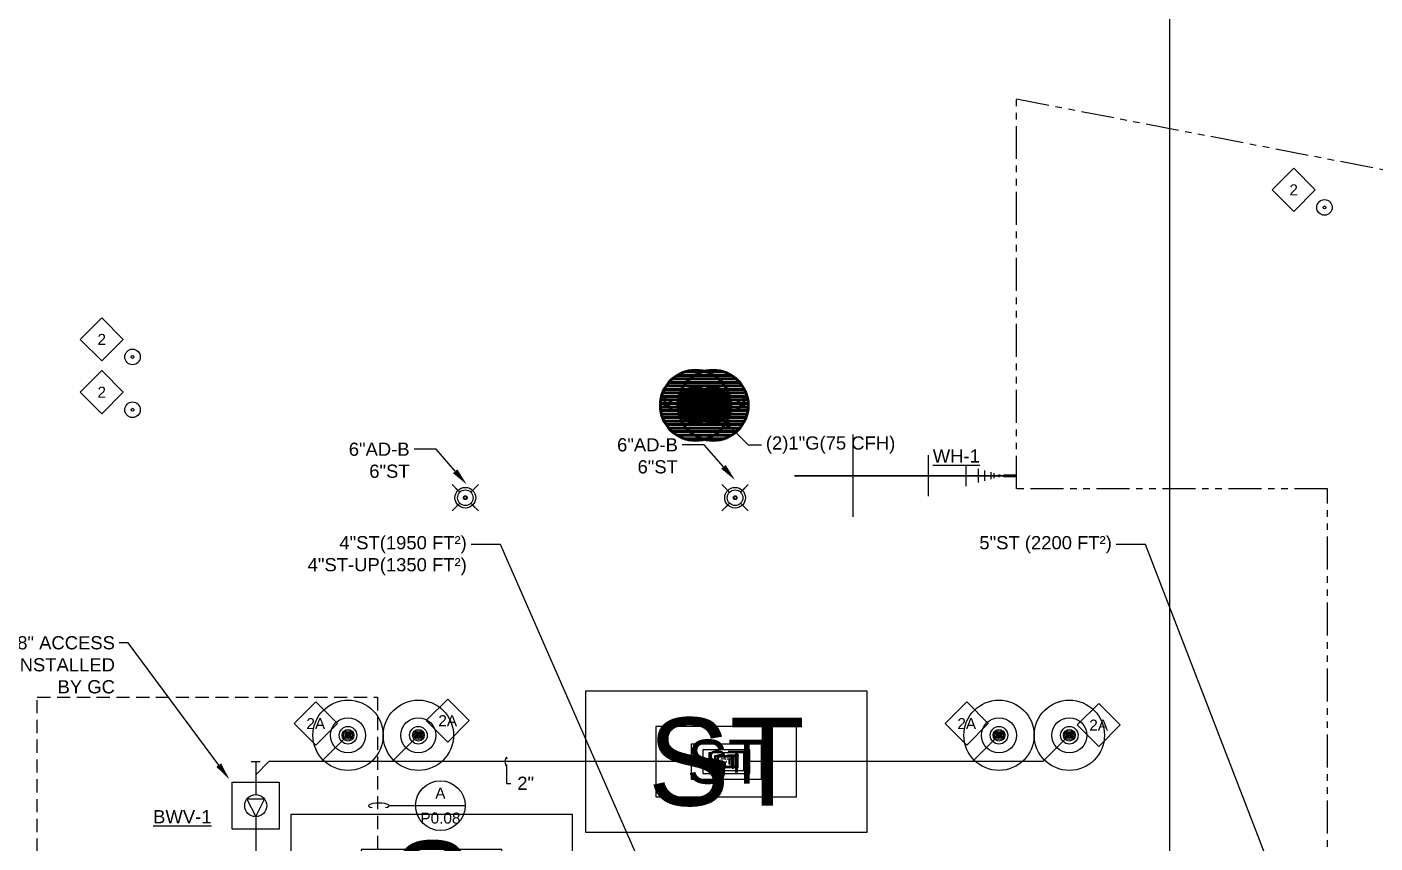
# Model space of a CAD drawing. Extents: x -3956 to 957, y -346 to 1886.
# Drawn here: x -1699 to -780, y 516 to 1073 of the extents above; entities that cross this region are included whole.
import ezdxf
from ezdxf.enums import TextEntityAlignment as Align

# ---------------------------------------------------------------- set-up
doc = ezdxf.new("R2010")
doc.units = 0
doc.header["$LTSCALE"] = 36
doc.header["$MEASUREMENT"] = 0
doc.linetypes.add('HIDDEN', pattern=[0.375, 0.25, -0.125])
doc.linetypes.add('PHANTOM2', pattern=[1.25, 0.625, -0.125, 0.125, -0.125, 0.125, -0.125])
for name, color, linetype in [('G-ANNO-TEXT', 70, 'Continuous'), ('G-ANNO-TEXT @ 96', 70, 'Continuous'), ('P-FIXT-N-N', 3, 'Continuous'), ('P-FIXT-N-N @ 1 (1)', 3, 'Continuous'), ('P-FIXT-N-N @ 1 (2)', 3, 'Continuous'), ('P-FIXT-N-N @ 12', 3, 'Continuous'), ('P-FIXT-N-N @ 128', 3, 'Continuous'), ('P-FIXT-N-N @ 16', 3, 'Continuous'), ('P-FIXT-N-N @ 192', 3, 'Continuous'), ('P-FIXT-N-N @ 2', 3, 'Continuous'), ('P-FIXT-N-N @ 24', 3, 'Continuous'), ('P-FIXT-N-N @ 384', 3, 'Continuous'), ('P-FIXT-N-N @ 4', 3, 'Continuous'), ('P-FIXT-N-N @ 48', 3, 'Continuous'), ('P-FIXT-N-N @ 64', 3, 'Continuous'), ('P-FIXT-N-N @ 768', 3, 'Continuous'), ('P-FIXT-N-N @ 8', 3, 'Continuous'), ('P-FIXT-N-N @ 96', 3, 'Continuous'), ('P-HWC-N', 2, 'Continuous'), ('P-HWC-N @ 128', 2, 'Continuous'), ('P-HWC-N @ 96', 2, 'Continuous'), ('P-STRM-N', 2, 'Continuous'), ('P-STRM-N @ 1 (1)', 2, 'Continuous'), ('P-STRM-N @ 1 (2)', 2, 'Continuous'), ('P-STRM-N @ 12', 2, 'Continuous'), ('P-STRM-N @ 128', 2, 'Continuous'), ('P-STRM-N @ 16', 2, 'Continuous'), ('P-STRM-N @ 192', 2, 'Continuous'), ('P-STRM-N @ 2', 2, 'Continuous'), ('P-STRM-N @ 24', 2, 'Continuous'), ('P-STRM-N @ 384', 2, 'Continuous'), ('P-STRM-N @ 4', 2, 'Continuous'), ('P-STRM-N @ 48', 2, 'Continuous'), ('P-STRM-N @ 64', 2, 'Continuous'), ('P-STRM-N @ 768', 2, 'Continuous'), ('P-STRM-N @ 8', 2, 'Continuous'), ('P-STRM-N @ 96', 2, 'Continuous')]:
    doc.layers.add(name, color=color, linetype=linetype)
for name, color, linetype, lineweight in [('P-CW-N', 4, 'Continuous', 60), ('P-GAS-N', 3, 'Continuous', 60), ('P-GAS-N @ 1 (1)', 3, 'Continuous', 60), ('P-GAS-N @ 1 (2)', 3, 'Continuous', 60), ('P-GAS-N @ 12', 3, 'Continuous', 60), ('P-GAS-N @ 128', 3, 'Continuous', 60), ('P-GAS-N @ 16', 3, 'Continuous', 60), ('P-GAS-N @ 192', 3, 'Continuous', 60), ('P-GAS-N @ 2', 3, 'Continuous', 60), ('P-GAS-N @ 24', 3, 'Continuous', 60), ('P-GAS-N @ 384', 3, 'Continuous', 60), ('P-GAS-N @ 4', 3, 'Continuous', 60), ('P-GAS-N @ 48', 3, 'Continuous', 60), ('P-GAS-N @ 64', 3, 'Continuous', 60), ('P-GAS-N @ 768', 3, 'Continuous', 60), ('P-GAS-N @ 8', 3, 'Continuous', 60), ('P-GAS-N @ 96', 3, 'Continuous', 60), ('P-SAN-N', 6, 'Continuous', 60), ('P-SAN-N @ 1 (1)', 6, 'Continuous', 60), ('P-SAN-N @ 1 (2)', 6, 'Continuous', 60), ('P-SAN-N @ 128', 6, 'Continuous', 60), ('P-SAN-N @ 192', 6, 'Continuous', 60), ('P-SAN-N @ 384', 6, 'Continuous', 60), ('P-SAN-N @ 48', 6, 'Continuous', 60), ('P-SAN-N @ 64', 6, 'Continuous', 60), ('P-SAN-N @ 768', 6, 'Continuous', 60), ('P-SAN-N @ 96', 6, 'Continuous', 60)]:
    doc.layers.add(name, color=color, linetype=linetype, lineweight=lineweight)
doc.styles.add('Arial', font='arial.ttf')

# ---------------------------------------------------------------- blocks, each defined once
blk = doc.blocks.new('*U70')
at = {"linetype": 'Continuous'}
for p, q in [((-0.0703, 0.0703), (-0.0391, 0.0391)), ((0.0703, 0.0703), (0.0391, 0.0391)), ((-0.0391, -0.0391), (-0.0703, -0.0703)), ((0.0391, -0.0391), (0.0703, -0.0703))]:
    blk.add_line(p, q, dxfattribs=at)
blk.add_circle((0, 0), 0.0553, dxfattribs=at)
at = {"color": 7, "linetype": 'Continuous'}
blk.add_circle((0, 0), 0.01, dxfattribs=at)
blk = doc.blocks.new('*U1436')
at = {"layer": 'P-HWC-N @ 128', "xscale": 128, "yscale": 128, "zscale": 128}
blk.add_blockref('*U70', (-1216, 751.74), dxfattribs=at)
at = {"layer": 'P-HWC-N @ 96', "xscale": 96, "yscale": 96, "zscale": 96}
blk.add_blockref('*U70', (-1216, 751.74), dxfattribs=at)
blk = doc.blocks.new('*U1437')
at = {"layer": 'P-HWC-N @ 128', "xscale": 128, "yscale": 128, "zscale": 128}
blk.add_blockref('*U70', (-1400, 751.74), dxfattribs=at)
at = {"layer": 'P-HWC-N @ 96', "xscale": 96, "yscale": 96, "zscale": 96}
blk.add_blockref('*U70', (-1400, 751.74), dxfattribs=at)
blk = doc.blocks.new('*U6')
h = blk.add_hatch()
h.set_pattern_fill('ANSI31', color=256, scale=0.025, angle=135)
edge = h.paths.add_edge_path()
edge.add_arc((0, 0), 0.0313, 0, 360)
blk.add_circle((0, 0), 0.0312)
blk = doc.blocks.new('*U1470')
at = {"layer": 'P-GAS-N @ 1 (1)', "rotation": 180}
blk.add_blockref('*U6', (-1231, 814.74), dxfattribs=at)
at = {"layer": 'P-GAS-N @ 1 (2)', "rotation": 180}
blk.add_blockref('*U6', (-1231, 814.74), dxfattribs=at)
at = {"layer": 'P-GAS-N @ 12', "xscale": 12, "yscale": 12, "zscale": 12, "rotation": 180}
blk.add_blockref('*U6', (-1231, 814.74), dxfattribs=at)
at = {"layer": 'P-GAS-N @ 128', "xscale": 128, "yscale": 128, "zscale": 128, "rotation": 180}
blk.add_blockref('*U6', (-1231, 814.74), dxfattribs=at)
at = {"layer": 'P-GAS-N @ 16', "xscale": 16, "yscale": 16, "zscale": 16, "rotation": 180}
blk.add_blockref('*U6', (-1231, 814.74), dxfattribs=at)
at = {"layer": 'P-GAS-N @ 192', "xscale": 192, "yscale": 192, "zscale": 192, "rotation": 180}
blk.add_blockref('*U6', (-1231, 814.74), dxfattribs=at)
at = {"layer": 'P-GAS-N @ 2', "xscale": 2, "yscale": 2, "zscale": 2, "rotation": 180}
blk.add_blockref('*U6', (-1231, 814.74), dxfattribs=at)
at = {"layer": 'P-GAS-N @ 24', "xscale": 24, "yscale": 24, "zscale": 24, "rotation": 180}
blk.add_blockref('*U6', (-1231, 814.74), dxfattribs=at)
at = {"layer": 'P-GAS-N @ 384', "xscale": 384, "yscale": 384, "zscale": 384, "rotation": 180}
blk.add_blockref('*U6', (-1231, 814.74), dxfattribs=at)
at = {"layer": 'P-GAS-N @ 4', "xscale": 4, "yscale": 4, "zscale": 4, "rotation": 180}
blk.add_blockref('*U6', (-1231, 814.74), dxfattribs=at)
at = {"layer": 'P-GAS-N @ 48', "xscale": 48, "yscale": 48, "zscale": 48, "rotation": 180}
blk.add_blockref('*U6', (-1231, 814.74), dxfattribs=at)
at = {"layer": 'P-GAS-N @ 64', "xscale": 64, "yscale": 64, "zscale": 64, "rotation": 180}
blk.add_blockref('*U6', (-1231, 814.74), dxfattribs=at)
at = {"layer": 'P-GAS-N @ 768', "xscale": 768, "yscale": 768, "zscale": 768, "rotation": 180}
blk.add_blockref('*U6', (-1231, 814.74), dxfattribs=at)
at = {"layer": 'P-GAS-N @ 8', "xscale": 8, "yscale": 8, "zscale": 8, "rotation": 180}
blk.add_blockref('*U6', (-1231, 814.74), dxfattribs=at)
at = {"layer": 'P-GAS-N @ 96', "xscale": 96, "yscale": 96, "zscale": 96, "rotation": 180}
blk.add_blockref('*U6', (-1231, 814.74), dxfattribs=at)
blk = doc.blocks.new('*U81')
at = {"color": 0}
for p, q in [((0.1336, 0), (0.1336, 0.0366)), ((0, 0), (0.1855, 0))]:
    blk.add_line(p, q, dxfattribs=at)
for p, q in [((0.1336, -0.0366), (0.1336, 0.0366)), ((0.1855, 0), (0, 0))]:
    blk.add_line(p, q)
blk = doc.blocks.new('*U1504')
at = {"layer": 'P-FIXT-N-N @ 1 (1)', "rotation": 180}
blk.add_blockref('*U81', (-1033, 766.74), dxfattribs=at)
at = {"layer": 'P-FIXT-N-N @ 1 (2)', "rotation": 180}
blk.add_blockref('*U81', (-1033, 766.74), dxfattribs=at)
at = {"layer": 'P-FIXT-N-N @ 12', "xscale": 12, "yscale": 12, "zscale": 12, "rotation": 180}
blk.add_blockref('*U81', (-1033, 766.74), dxfattribs=at)
at = {"layer": 'P-FIXT-N-N @ 128', "xscale": 128, "yscale": 128, "zscale": 128, "rotation": 180}
blk.add_blockref('*U81', (-1033, 766.74), dxfattribs=at)
at = {"layer": 'P-FIXT-N-N @ 16', "xscale": 16, "yscale": 16, "zscale": 16, "rotation": 180}
blk.add_blockref('*U81', (-1033, 766.74), dxfattribs=at)
at = {"layer": 'P-FIXT-N-N @ 192', "xscale": 192, "yscale": 192, "zscale": 192, "rotation": 180}
blk.add_blockref('*U81', (-1033, 766.74), dxfattribs=at)
at = {"layer": 'P-FIXT-N-N @ 2', "xscale": 2, "yscale": 2, "zscale": 2, "rotation": 180}
blk.add_blockref('*U81', (-1033, 766.74), dxfattribs=at)
at = {"layer": 'P-FIXT-N-N @ 24', "xscale": 24, "yscale": 24, "zscale": 24, "rotation": 180}
blk.add_blockref('*U81', (-1033, 766.74), dxfattribs=at)
at = {"layer": 'P-FIXT-N-N @ 384', "xscale": 384, "yscale": 384, "zscale": 384, "rotation": 180}
blk.add_blockref('*U81', (-1033, 766.74), dxfattribs=at)
at = {"layer": 'P-FIXT-N-N @ 4', "xscale": 4, "yscale": 4, "zscale": 4, "rotation": 180}
blk.add_blockref('*U81', (-1033, 766.74), dxfattribs=at)
at = {"layer": 'P-FIXT-N-N @ 48', "xscale": 48, "yscale": 48, "zscale": 48, "rotation": 180}
blk.add_blockref('*U81', (-1033, 766.74), dxfattribs=at)
at = {"layer": 'P-FIXT-N-N @ 64', "xscale": 64, "yscale": 64, "zscale": 64, "rotation": 180}
blk.add_blockref('*U81', (-1033, 766.74), dxfattribs=at)
at = {"layer": 'P-FIXT-N-N @ 768', "xscale": 768, "yscale": 768, "zscale": 768, "rotation": 180}
blk.add_blockref('*U81', (-1033, 766.74), dxfattribs=at)
at = {"layer": 'P-FIXT-N-N @ 8', "xscale": 8, "yscale": 8, "zscale": 8, "rotation": 180}
blk.add_blockref('*U81', (-1033, 766.74), dxfattribs=at)
at = {"layer": 'P-FIXT-N-N @ 96', "xscale": 96, "yscale": 96, "zscale": 96, "rotation": 180}
blk.add_blockref('*U81', (-1033, 766.74), dxfattribs=at)
blk = doc.blocks.new('*U54')
at = {"layer": 'DEFPOINTS'}
blk.add_lwpolyline([(-0.125, -0.0625), (0.125, -0.0625), (0.125, 0.0625), (-0.125, 0.0625)], close=True, dxfattribs=at)
at = {"style": 'Arial'}
blk.add_text('S', height=0.0781, dxfattribs=at).set_placement((0, 0), align=Align.MIDDLE)
blk = doc.blocks.new('*U1548')
at = {"layer": 'P-SAN-N @ 1 (1)', "linetype": 'ByBlock', "lineweight": -2}
blk.add_blockref('*U54', (-1423, 487.74), dxfattribs=at)
at = {"layer": 'P-SAN-N @ 1 (2)', "linetype": 'ByBlock', "lineweight": -2}
blk.add_blockref('*U54', (-1423, 487.74), dxfattribs=at)
at = {"layer": 'P-SAN-N @ 128', "linetype": 'ByBlock', "lineweight": -2, "xscale": 128, "yscale": 128, "zscale": 128}
blk.add_blockref('*U54', (-1423, 487.74), dxfattribs=at)
at = {"layer": 'P-SAN-N @ 192', "linetype": 'ByBlock', "lineweight": -2, "xscale": 192, "yscale": 192, "zscale": 192}
blk.add_blockref('*U54', (-1423, 487.74), dxfattribs=at)
at = {"layer": 'P-SAN-N @ 384', "linetype": 'ByBlock', "lineweight": -2, "xscale": 384, "yscale": 384, "zscale": 384}
blk.add_blockref('*U54', (-1423, 487.74), dxfattribs=at)
at = {"layer": 'P-SAN-N @ 48', "linetype": 'ByBlock', "lineweight": -2, "xscale": 48, "yscale": 48, "zscale": 48}
blk.add_blockref('*U54', (-1423, 487.74), dxfattribs=at)
at = {"layer": 'P-SAN-N @ 64', "linetype": 'ByBlock', "lineweight": -2, "xscale": 64, "yscale": 64, "zscale": 64}
blk.add_blockref('*U54', (-1423, 487.74), dxfattribs=at)
at = {"layer": 'P-SAN-N @ 768', "linetype": 'ByBlock', "lineweight": -2, "xscale": 768, "yscale": 768, "zscale": 768}
blk.add_blockref('*U54', (-1423, 487.74), dxfattribs=at)
at = {"layer": 'P-SAN-N @ 96', "linetype": 'ByBlock', "lineweight": -2, "xscale": 96, "yscale": 96, "zscale": 96}
blk.add_blockref('*U54', (-1423, 487.74), dxfattribs=at)
blk = doc.blocks.new('DRAIN')
at = {"linetype": 'Continuous'}
blk.add_circle((0, 0), 0.0553, dxfattribs=at)
at = {"color": 7, "linetype": 'Continuous'}
blk.add_circle((0, 0), 0.01, dxfattribs=at)
blk = doc.blocks.new('DIAMOND TAG')
blk.add_lwpolyline([(0, -0.1533), (0.1533, 0), (0, 0.1533), (-0.1533, 0)], close=True)
at = {"style": 'Arial'}
blk.add_attdef('XXX', text='', height=0.0781, dxfattribs=at).set_placement((0, 0), align=Align.MIDDLE)
blk = doc.blocks.new('*U7')
blk.add_circle((0, 0), 0.0312)
blk = doc.blocks.new('*U1580')
at = {"layer": 'P-STRM-N @ 1 (1)'}
blk.add_blockref('*U7', (-988, 589.74), dxfattribs=at)
at = {"layer": 'P-STRM-N @ 1 (2)'}
blk.add_blockref('*U7', (-988, 589.74), dxfattribs=at)
at = {"layer": 'P-STRM-N @ 12', "xscale": 12, "yscale": 12, "zscale": 12}
blk.add_blockref('*U7', (-988, 589.74), dxfattribs=at)
at = {"layer": 'P-STRM-N @ 128', "xscale": 128, "yscale": 128, "zscale": 128}
blk.add_blockref('*U7', (-988, 589.74), dxfattribs=at)
at = {"layer": 'P-STRM-N @ 16', "xscale": 16, "yscale": 16, "zscale": 16}
blk.add_blockref('*U7', (-988, 589.74), dxfattribs=at)
at = {"layer": 'P-STRM-N @ 192', "xscale": 192, "yscale": 192, "zscale": 192}
blk.add_blockref('*U7', (-988, 589.74), dxfattribs=at)
at = {"layer": 'P-STRM-N @ 2', "xscale": 2, "yscale": 2, "zscale": 2}
blk.add_blockref('*U7', (-988, 589.74), dxfattribs=at)
at = {"layer": 'P-STRM-N @ 24', "xscale": 24, "yscale": 24, "zscale": 24}
blk.add_blockref('*U7', (-988, 589.74), dxfattribs=at)
at = {"layer": 'P-STRM-N @ 384', "xscale": 384, "yscale": 384, "zscale": 384}
blk.add_blockref('*U7', (-988, 589.74), dxfattribs=at)
at = {"layer": 'P-STRM-N @ 4', "xscale": 4, "yscale": 4, "zscale": 4}
blk.add_blockref('*U7', (-988, 589.74), dxfattribs=at)
at = {"layer": 'P-STRM-N @ 48', "xscale": 48, "yscale": 48, "zscale": 48}
blk.add_blockref('*U7', (-988, 589.74), dxfattribs=at)
at = {"layer": 'P-STRM-N @ 64', "xscale": 64, "yscale": 64, "zscale": 64}
blk.add_blockref('*U7', (-988, 589.74), dxfattribs=at)
at = {"layer": 'P-STRM-N @ 768', "xscale": 768, "yscale": 768, "zscale": 768}
blk.add_blockref('*U7', (-988, 589.74), dxfattribs=at)
at = {"layer": 'P-STRM-N @ 8', "xscale": 8, "yscale": 8, "zscale": 8}
blk.add_blockref('*U7', (-988, 589.74), dxfattribs=at)
at = {"layer": 'P-STRM-N @ 96', "xscale": 96, "yscale": 96, "zscale": 96}
blk.add_blockref('*U7', (-988, 589.74), dxfattribs=at)
blk = doc.blocks.new('BACKWATER VALVE')
blk.add_lwpolyline([(0.078125, 0), (-0.046875, 0.0625), (-0.046875, -0.0625)], close=True)
blk.add_circle((0, 0), 0.078125)
blk = doc.blocks.new('PIPE-PLAN')
at = {"linetype": 'Continuous'}
for p, q in [((-0.09375, -0.03125), (-0.09375, 0.03125)), ((-0.09375, 0), (0, 0))]:
    blk.add_line(p, q, dxfattribs=at)
blk = doc.blocks.new('*U1581')
at = {"layer": 'P-STRM-N @ 1 (1)'}
blk.add_blockref('*U7', (-1036, 589.74), dxfattribs=at)
at = {"layer": 'P-STRM-N @ 1 (2)'}
blk.add_blockref('*U7', (-1036, 589.74), dxfattribs=at)
at = {"layer": 'P-STRM-N @ 12', "xscale": 12, "yscale": 12, "zscale": 12}
blk.add_blockref('*U7', (-1036, 589.74), dxfattribs=at)
at = {"layer": 'P-STRM-N @ 128', "xscale": 128, "yscale": 128, "zscale": 128}
blk.add_blockref('*U7', (-1036, 589.74), dxfattribs=at)
at = {"layer": 'P-STRM-N @ 16', "xscale": 16, "yscale": 16, "zscale": 16}
blk.add_blockref('*U7', (-1036, 589.74), dxfattribs=at)
at = {"layer": 'P-STRM-N @ 192', "xscale": 192, "yscale": 192, "zscale": 192}
blk.add_blockref('*U7', (-1036, 589.74), dxfattribs=at)
at = {"layer": 'P-STRM-N @ 2', "xscale": 2, "yscale": 2, "zscale": 2}
blk.add_blockref('*U7', (-1036, 589.74), dxfattribs=at)
at = {"layer": 'P-STRM-N @ 24', "xscale": 24, "yscale": 24, "zscale": 24}
blk.add_blockref('*U7', (-1036, 589.74), dxfattribs=at)
at = {"layer": 'P-STRM-N @ 384', "xscale": 384, "yscale": 384, "zscale": 384}
blk.add_blockref('*U7', (-1036, 589.74), dxfattribs=at)
at = {"layer": 'P-STRM-N @ 4', "xscale": 4, "yscale": 4, "zscale": 4}
blk.add_blockref('*U7', (-1036, 589.74), dxfattribs=at)
at = {"layer": 'P-STRM-N @ 48', "xscale": 48, "yscale": 48, "zscale": 48}
blk.add_blockref('*U7', (-1036, 589.74), dxfattribs=at)
at = {"layer": 'P-STRM-N @ 64', "xscale": 64, "yscale": 64, "zscale": 64}
blk.add_blockref('*U7', (-1036, 589.74), dxfattribs=at)
at = {"layer": 'P-STRM-N @ 768', "xscale": 768, "yscale": 768, "zscale": 768}
blk.add_blockref('*U7', (-1036, 589.74), dxfattribs=at)
at = {"layer": 'P-STRM-N @ 8', "xscale": 8, "yscale": 8, "zscale": 8}
blk.add_blockref('*U7', (-1036, 589.74), dxfattribs=at)
at = {"layer": 'P-STRM-N @ 96', "xscale": 96, "yscale": 96, "zscale": 96}
blk.add_blockref('*U7', (-1036, 589.74), dxfattribs=at)
blk = doc.blocks.new('*U1582')
at = {"layer": 'P-STRM-N @ 1 (1)'}
blk.add_blockref('*U7', (-1432, 589.74), dxfattribs=at)
at = {"layer": 'P-STRM-N @ 1 (2)'}
blk.add_blockref('*U7', (-1432, 589.74), dxfattribs=at)
at = {"layer": 'P-STRM-N @ 12', "xscale": 12, "yscale": 12, "zscale": 12}
blk.add_blockref('*U7', (-1432, 589.74), dxfattribs=at)
at = {"layer": 'P-STRM-N @ 128', "xscale": 128, "yscale": 128, "zscale": 128}
blk.add_blockref('*U7', (-1432, 589.74), dxfattribs=at)
at = {"layer": 'P-STRM-N @ 16', "xscale": 16, "yscale": 16, "zscale": 16}
blk.add_blockref('*U7', (-1432, 589.74), dxfattribs=at)
at = {"layer": 'P-STRM-N @ 192', "xscale": 192, "yscale": 192, "zscale": 192}
blk.add_blockref('*U7', (-1432, 589.74), dxfattribs=at)
at = {"layer": 'P-STRM-N @ 2', "xscale": 2, "yscale": 2, "zscale": 2}
blk.add_blockref('*U7', (-1432, 589.74), dxfattribs=at)
at = {"layer": 'P-STRM-N @ 24', "xscale": 24, "yscale": 24, "zscale": 24}
blk.add_blockref('*U7', (-1432, 589.74), dxfattribs=at)
at = {"layer": 'P-STRM-N @ 384', "xscale": 384, "yscale": 384, "zscale": 384}
blk.add_blockref('*U7', (-1432, 589.74), dxfattribs=at)
at = {"layer": 'P-STRM-N @ 4', "xscale": 4, "yscale": 4, "zscale": 4}
blk.add_blockref('*U7', (-1432, 589.74), dxfattribs=at)
at = {"layer": 'P-STRM-N @ 48', "xscale": 48, "yscale": 48, "zscale": 48}
blk.add_blockref('*U7', (-1432, 589.74), dxfattribs=at)
at = {"layer": 'P-STRM-N @ 64', "xscale": 64, "yscale": 64, "zscale": 64}
blk.add_blockref('*U7', (-1432, 589.74), dxfattribs=at)
at = {"layer": 'P-STRM-N @ 768', "xscale": 768, "yscale": 768, "zscale": 768}
blk.add_blockref('*U7', (-1432, 589.74), dxfattribs=at)
at = {"layer": 'P-STRM-N @ 8', "xscale": 8, "yscale": 8, "zscale": 8}
blk.add_blockref('*U7', (-1432, 589.74), dxfattribs=at)
at = {"layer": 'P-STRM-N @ 96', "xscale": 96, "yscale": 96, "zscale": 96}
blk.add_blockref('*U7', (-1432, 589.74), dxfattribs=at)
blk = doc.blocks.new('*U1583')
at = {"layer": 'P-STRM-N @ 1 (1)'}
blk.add_blockref('*U7', (-1480, 589.74), dxfattribs=at)
at = {"layer": 'P-STRM-N @ 1 (2)'}
blk.add_blockref('*U7', (-1480, 589.74), dxfattribs=at)
at = {"layer": 'P-STRM-N @ 12', "xscale": 12, "yscale": 12, "zscale": 12}
blk.add_blockref('*U7', (-1480, 589.74), dxfattribs=at)
at = {"layer": 'P-STRM-N @ 128', "xscale": 128, "yscale": 128, "zscale": 128}
blk.add_blockref('*U7', (-1480, 589.74), dxfattribs=at)
at = {"layer": 'P-STRM-N @ 16', "xscale": 16, "yscale": 16, "zscale": 16}
blk.add_blockref('*U7', (-1480, 589.74), dxfattribs=at)
at = {"layer": 'P-STRM-N @ 192', "xscale": 192, "yscale": 192, "zscale": 192}
blk.add_blockref('*U7', (-1480, 589.74), dxfattribs=at)
at = {"layer": 'P-STRM-N @ 2', "xscale": 2, "yscale": 2, "zscale": 2}
blk.add_blockref('*U7', (-1480, 589.74), dxfattribs=at)
at = {"layer": 'P-STRM-N @ 24', "xscale": 24, "yscale": 24, "zscale": 24}
blk.add_blockref('*U7', (-1480, 589.74), dxfattribs=at)
at = {"layer": 'P-STRM-N @ 384', "xscale": 384, "yscale": 384, "zscale": 384}
blk.add_blockref('*U7', (-1480, 589.74), dxfattribs=at)
at = {"layer": 'P-STRM-N @ 4', "xscale": 4, "yscale": 4, "zscale": 4}
blk.add_blockref('*U7', (-1480, 589.74), dxfattribs=at)
at = {"layer": 'P-STRM-N @ 48', "xscale": 48, "yscale": 48, "zscale": 48}
blk.add_blockref('*U7', (-1480, 589.74), dxfattribs=at)
at = {"layer": 'P-STRM-N @ 64', "xscale": 64, "yscale": 64, "zscale": 64}
blk.add_blockref('*U7', (-1480, 589.74), dxfattribs=at)
at = {"layer": 'P-STRM-N @ 768', "xscale": 768, "yscale": 768, "zscale": 768}
blk.add_blockref('*U7', (-1480, 589.74), dxfattribs=at)
at = {"layer": 'P-STRM-N @ 8', "xscale": 8, "yscale": 8, "zscale": 8}
blk.add_blockref('*U7', (-1480, 589.74), dxfattribs=at)
at = {"layer": 'P-STRM-N @ 96', "xscale": 96, "yscale": 96, "zscale": 96}
blk.add_blockref('*U7', (-1480, 589.74), dxfattribs=at)
blk = doc.blocks.new('*U64')
at = {"layer": 'DEFPOINTS'}
blk.add_lwpolyline([(-0.125, -0.0625), (0.125, -0.0625), (0.125, 0.0625), (-0.125, 0.0625)], close=True, dxfattribs=at)
at = {"style": 'Arial'}
blk.add_text('ST', height=0.07812, dxfattribs=at).set_placement((0, 0), align=Align.MIDDLE)
blk = doc.blocks.new('*U1584')
at = {"layer": 'P-STRM-N @ 1 (1)', "linetype": 'ByBlock', "lineweight": -2}
blk.add_blockref('*U64', (-1222, 571.74), dxfattribs=at)
at = {"layer": 'P-STRM-N @ 1 (2)', "linetype": 'ByBlock', "lineweight": -2}
blk.add_blockref('*U64', (-1222, 571.74), dxfattribs=at)
at = {"layer": 'P-STRM-N @ 128', "linetype": 'ByBlock', "lineweight": -2, "xscale": 128, "yscale": 128, "zscale": 128}
blk.add_blockref('*U64', (-1222, 571.74), dxfattribs=at)
at = {"layer": 'P-STRM-N @ 192', "linetype": 'ByBlock', "lineweight": -2, "xscale": 192, "yscale": 192, "zscale": 192}
blk.add_blockref('*U64', (-1222, 571.74), dxfattribs=at)
at = {"layer": 'P-STRM-N @ 384', "linetype": 'ByBlock', "lineweight": -2, "xscale": 384, "yscale": 384, "zscale": 384}
blk.add_blockref('*U64', (-1222, 571.74), dxfattribs=at)
at = {"layer": 'P-STRM-N @ 48', "linetype": 'ByBlock', "lineweight": -2, "xscale": 48, "yscale": 48, "zscale": 48}
blk.add_blockref('*U64', (-1222, 571.74), dxfattribs=at)
at = {"layer": 'P-STRM-N @ 64', "linetype": 'ByBlock', "lineweight": -2, "xscale": 64, "yscale": 64, "zscale": 64}
blk.add_blockref('*U64', (-1222, 571.74), dxfattribs=at)
at = {"layer": 'P-STRM-N @ 768', "linetype": 'ByBlock', "lineweight": -2, "xscale": 768, "yscale": 768, "zscale": 768}
blk.add_blockref('*U64', (-1222, 571.74), dxfattribs=at)
at = {"layer": 'P-STRM-N @ 96', "linetype": 'ByBlock', "lineweight": -2, "xscale": 96, "yscale": 96, "zscale": 96}
blk.add_blockref('*U64', (-1222, 571.74), dxfattribs=at)
blk = doc.blocks.new('RISER TAG')
blk.add_line((-0.1766, 0), (0.1766, 0))
blk.add_circle((0, 0), 0.1766)
at = {"style": 'Arial'}
for p in [(0, 0.0883), (0, -0.0883)]:
    blk.add_attdef('X', text='', height=0.0781, dxfattribs=at).set_placement(p, align=Align.MIDDLE_CENTER)
blk = doc.blocks.new('*U1649')
at = {"layer": 'P-GAS-N @ 1 (1)', "xscale": -1, "rotation": 180}
blk.add_blockref('*U6', (-1243, 814.74), dxfattribs=at)
at = {"layer": 'P-GAS-N @ 1 (2)', "xscale": -1, "rotation": 180}
blk.add_blockref('*U6', (-1243, 814.74), dxfattribs=at)
at = {"layer": 'P-GAS-N @ 12', "xscale": -12, "yscale": 12, "zscale": 12, "rotation": 180}
blk.add_blockref('*U6', (-1243, 814.74), dxfattribs=at)
at = {"layer": 'P-GAS-N @ 128', "xscale": -128, "yscale": 128, "zscale": 128, "rotation": 180}
blk.add_blockref('*U6', (-1243, 814.74), dxfattribs=at)
at = {"layer": 'P-GAS-N @ 16', "xscale": -16, "yscale": 16, "zscale": 16, "rotation": 180}
blk.add_blockref('*U6', (-1243, 814.74), dxfattribs=at)
at = {"layer": 'P-GAS-N @ 192', "xscale": -192, "yscale": 192, "zscale": 192, "rotation": 180}
blk.add_blockref('*U6', (-1243, 814.74), dxfattribs=at)
at = {"layer": 'P-GAS-N @ 2', "xscale": -2, "yscale": 2, "zscale": 2, "rotation": 180}
blk.add_blockref('*U6', (-1243, 814.74), dxfattribs=at)
at = {"layer": 'P-GAS-N @ 24', "xscale": -24, "yscale": 24, "zscale": 24, "rotation": 180}
blk.add_blockref('*U6', (-1243, 814.74), dxfattribs=at)
at = {"layer": 'P-GAS-N @ 384', "xscale": -384, "yscale": 384, "zscale": 384, "rotation": 180}
blk.add_blockref('*U6', (-1243, 814.74), dxfattribs=at)
at = {"layer": 'P-GAS-N @ 4', "xscale": -4, "yscale": 4, "zscale": 4, "rotation": 180}
blk.add_blockref('*U6', (-1243, 814.74), dxfattribs=at)
at = {"layer": 'P-GAS-N @ 48', "xscale": -48, "yscale": 48, "zscale": 48, "rotation": 180}
blk.add_blockref('*U6', (-1243, 814.74), dxfattribs=at)
at = {"layer": 'P-GAS-N @ 64', "xscale": -64, "yscale": 64, "zscale": 64, "rotation": 180}
blk.add_blockref('*U6', (-1243, 814.74), dxfattribs=at)
at = {"layer": 'P-GAS-N @ 768', "xscale": -768, "yscale": 768, "zscale": 768, "rotation": 180}
blk.add_blockref('*U6', (-1243, 814.74), dxfattribs=at)
at = {"layer": 'P-GAS-N @ 8', "xscale": -8, "yscale": 8, "zscale": 8, "rotation": 180}
blk.add_blockref('*U6', (-1243, 814.74), dxfattribs=at)
at = {"layer": 'P-GAS-N @ 96', "xscale": -96, "yscale": 96, "zscale": 96, "rotation": 180}
blk.add_blockref('*U6', (-1243, 814.74), dxfattribs=at)
blk = doc.blocks.new('LeaderNoteBlock')
blk.add_ellipse((0, 0), major_axis=(1, 0), ratio=0.25, start_param=5.387521, end_param=10.320443)

msp = doc.modelspace()

# ---------------------------------------------------------------- linework, layer by layer
at = {"linetype": 'Continuous'}
for points in [[(-1249, 817.74), (-1249, 811.74), (-1261, 817.74), (-1261, 811.74), (-1249, 817.74)], [(-1255, 814.74), (-1255, 809.21), (-1261, 809.21)], [(-1225, 817.74), (-1225, 811.74), (-1213, 817.74), (-1213, 811.74), (-1225, 817.74)], [(-1219, 814.74), (-1219, 809.21), (-1213, 809.21)]]:
    msp.add_lwpolyline(points, dxfattribs=at)
at = {"layer": 'DEFPOINTS'}
msp.add_line((-919.52, -345.9), (-919.52, 1886.1), dxfattribs=at)
at = {"layer": 'G-ANNO-TEXT', "linetype": 'PHANTOM2'}
for p, q in [((-1024, 1023.74), (-588, 939.74)), ((-1024, 757.74), (-1024, 1023.74)), ((-812, 757.74), (-1024, 757.74)), ((-812, 387.74), (-812, 757.74))]:
    msp.add_line(p, q, dxfattribs=at)
at = {"layer": 'G-ANNO-TEXT', "linetype": 'HIDDEN'}
for p, q in [((-1692, 615.74), (-1460, 615.74)), ((-1692, 388.74), (-1692, 615.74)), ((-1460, 615.74), (-1460, 388.74))]:
    msp.add_line(p, q, dxfattribs=at)
at = {"layer": 'G-ANNO-TEXT'}
for p, q in [((-1559, 557.74), (-1527, 557.74)), ((-1559, 525.74), (-1559, 557.74)), ((-1527, 557.74), (-1527, 525.74)), ((-1452, 541.74), (-1438, 541.74)), ((-1438, 541.74), (-1435, 541.74)), ((-1527, 525.74), (-1559, 525.74))]:
    msp.add_line(p, q, dxfattribs=at)
for points in [[(-1219.51, 800.26), (-1207, 787.74), (-1198, 787.74)], [(-1406.9, 769.77), (-1420, 784.74), (-1435, 784.74)], [(-1223.9, 772.77), (-1237, 787.74), (-1252, 787.74)], [(-1235.82, 399.73), (-1376, 719.74), (-1396, 719.74)], [(-804.32, 378.94), (-936, 719.74), (-956, 719.74)], [(-1568.15, 569.38), (-1630, 652.74), (-1636, 652.74)], [(-1372, 568.74), (-1372, 556.74), (-1369, 556.74)]]:
    msp.add_lwpolyline(points, dxfattribs=at)
msp.add_ellipse((-1459, 541.74), major_axis=(7, 0), ratio=0.25, start_param=5.402002, end_param=10.305962, dxfattribs=at)
for points in [[(-1220.93, 798.84), (-1228, 808.74), (-1218.1, 801.67)], [(-1222.4, 774.09), (-1216, 763.74), (-1225.41, 771.46)], [(-1405.4, 771.09), (-1399, 760.74), (-1408.41, 768.46)], [(-1566.54, 570.57), (-1561, 559.74), (-1569.76, 568.19)]]:
    msp.add_solid(points, dxfattribs=at)
at = {"layer": 'P-CW-N'}
msp.add_line((-1033, 766.74), (-1024, 766.74), dxfattribs=at)
at = {"layer": 'P-GAS-N'}
for p, q in [((-1267, 820.74), (-1261, 820.74)), ((-1264, 814.74), (-1264, 820.74)), ((-1207, 820.74), (-1213, 820.74)), ((-1210, 814.74), (-1210, 820.74)), ((-1261, 814.74), (-1264, 814.74)), ((-1246, 814.74), (-1249, 814.74)), ((-1228, 814.74), (-1225, 814.74)), ((-1213, 814.74), (-1210, 814.74))]:
    msp.add_line(p, q, dxfattribs=at)
at = {"layer": 'P-STRM-N'}
for p, q in [((-1483, 586.74), (-1498, 571.74)), ((-1435, 586.74), (-1450, 571.74)), ((-1039, 586.74), (-1054, 571.74)), ((-991, 586.74), (-1006, 571.74)), ((-1534, 571.74), (-1543, 562.74)), ((-1234, 571.74), (-1534, 571.74)), ((-1006, 571.74), (-1210, 571.74)), ((-1543, 562.74), (-1543, 549.24)), ((-1543, 534.24), (-1543, 496.74))]:
    msp.add_line(p, q, dxfattribs=at)

# ---------------------------------------------------------------- block references
at = {"layer": 'G-ANNO-TEXT', "xscale": 3, "yscale": 3, "zscale": 3, "rotation": 90}
msp.add_blockref('LeaderNoteBlock', (-1372, 571.74), dxfattribs=at)
at = {"layer": 'G-ANNO-TEXT @ 96'}
ref = msp.add_blockref('DIAMOND TAG', (-835, 961.74), dxfattribs=dict(at, xscale=96, yscale=96, zscale=96, rotation=180))
ref.add_attrib('XXX', '2', dxfattribs={"layer": '0', "height": 7.5, "style": 'Arial'}).set_placement((-835, 961.74), align=Align.MIDDLE)
ref = msp.add_blockref('DIAMOND TAG', (-1648, 859.74), dxfattribs=dict(at, xscale=96, yscale=96, zscale=96, rotation=180))
ref.add_attrib('XXX', '2', dxfattribs={"layer": '0', "height": 7.5, "style": 'Arial'}).set_placement((-1648, 859.74), align=Align.MIDDLE)
ref = msp.add_blockref('DIAMOND TAG', (-1648, 823.74), dxfattribs=dict(at, xscale=96, yscale=96, zscale=96, rotation=180))
ref.add_attrib('XXX', '2', dxfattribs={"layer": '0', "height": 7.5, "style": 'Arial'}).set_placement((-1648, 823.74), align=Align.MIDDLE)
at = {"layer": 'G-ANNO-TEXT @ 96', "xscale": 96, "yscale": 96, "zscale": 96}
for p in [(-1502, 597.74), (-1412, 599.74), (-1058, 597.74), (-968, 596.74)]:
    msp.add_blockref('DIAMOND TAG', p, dxfattribs=at).add_auto_attribs({'XXX': '2A'})
at = {"layer": 'G-ANNO-TEXT @ 96'}
ref = msp.add_blockref('RISER TAG', (-1417, 541.74), dxfattribs=dict(at, xscale=96, yscale=96, zscale=96))
ref.add_attrib('X', 'A', dxfattribs={"layer": '0', "height": 7.5, "style": 'Arial'}).set_placement((-1417, 550.22), align=Align.MIDDLE_CENTER)
ref.add_attrib('X', 'P0.08', dxfattribs={"layer": '0', "height": 7.5, "style": 'Arial'}).set_placement((-1417, 533.27), align=Align.MIDDLE_CENTER)
at = {"layer": 'P-FIXT-N-N'}
msp.add_blockref('*U1504', (0, 0), dxfattribs=at)
at = {"layer": 'P-GAS-N'}
for name in ['*U1649', '*U1470']:
    msp.add_blockref(name, (0, 0), dxfattribs=at)
at = {"layer": 'P-HWC-N'}
for name in ['*U1437', '*U1436']:
    msp.add_blockref(name, (0, 0), dxfattribs=at)
at = {"layer": 'P-SAN-N'}
msp.add_blockref('*U1548', (0, 0), dxfattribs=at)
at = {"layer": 'P-STRM-N'}
for name in ['*U1584', '*U1583', '*U1582', '*U1581', '*U1580']:
    msp.add_blockref(name, (0, 0), dxfattribs=at)
at = {"layer": 'P-STRM-N @ 96', "xscale": 96, "yscale": 96, "zscale": 96}
for p in [(-814, 949.74), (-1627, 847.74), (-1627, 811.74)]:
    msp.add_blockref('DRAIN', p, dxfattribs=at)
at = {"layer": 'P-STRM-N @ 96', "xscale": 96, "yscale": 96, "zscale": 96, "rotation": 270}
for name, p in [('PIPE-PLAN', (-1543, 562.74)), ('BACKWATER VALVE', (-1543, 541.74))]:
    msp.add_blockref(name, p, dxfattribs=at)

# ---------------------------------------------------------------- texts
at = {"layer": 'G-ANNO-TEXT', "style": 'Arial'}
for s, p in [('%%UWH-1', (-1081.15, 775.71)), ('2"', (-1364.57, 552.51)), ('%%UBWV-1', (-1612.92, 529.71))]:
    msp.add_text(s, height=9, dxfattribs=at).set_placement(p)
at = {"layer": 'G-ANNO-TEXT', "char_height": 9, "style": 'Arial'}
for s, insert, attachment_point in [('6"AD-B\\P6"ST', (-1255, 792.32), 3), ('(2)1"G(75 CFH)', (-1195, 793.57), 1), ('6"AD-B\\P6"ST', (-1438, 789.32), 3), ('4"ST(1950 FT²)\\P4"ST-UP(1350 FT²)', (-1399, 725.57), 3), ('5"ST (2200 FT²)', (-959, 725.57), 3), ('PROVIDE 18"x18" ACCESS \\PPANEL TO BE INSTALLED \\PBY GC', (-1639, 657.32), 3)]:
    msp.add_mtext(s, dxfattribs=dict(at, insert=insert, attachment_point=attachment_point))

doc.saveas('drawing.dxf')
